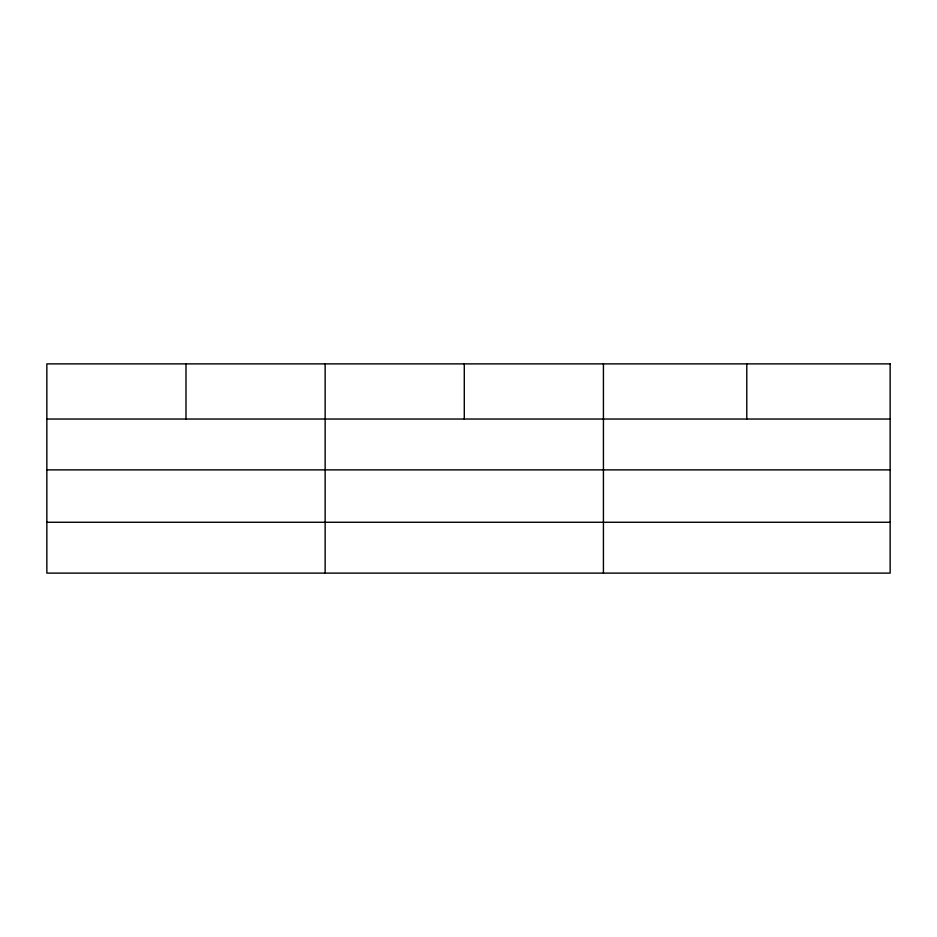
<?xml version="1.0" encoding="UTF-8"?>
<svg xmlns="http://www.w3.org/2000/svg" width="937" height="937" viewBox="0 0 937 937"><rect width="100%" height="100%" fill="white"/><g stroke="black" fill="none" stroke-linecap="round" stroke-linejoin="round"><path stroke-width="1.41" d="M46.85 419.038L890.15 419.038M46.85 469.882L890.15 469.882M46.85 522.272L890.15 522.272M746.789 363.884L746.789 419.038M603.428 363.884L603.428 573.116M464.283 363.884L464.283 419.038M325.139 363.884L325.139 573.116M185.994 363.884L185.994 419.038M890.15 363.884L46.85 363.884L46.85 573.116L890.15 573.116L890.15 363.884"/></g></svg>
